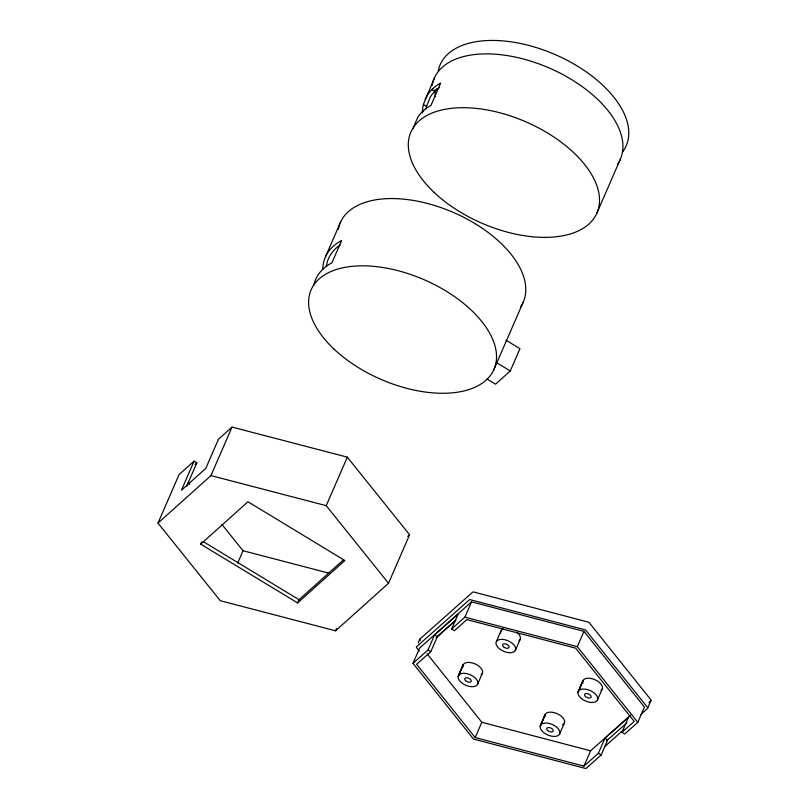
<?xml version="1.0" encoding="UTF-8"?>
<svg xmlns="http://www.w3.org/2000/svg" width="809" height="809" viewBox="0 0 809 809"><rect width="100%" height="100%" fill="white"/><g stroke="black" fill="none" stroke-linecap="round" stroke-linejoin="round"><path stroke-width="1.21" d="M426.09 108.831A97.96 53.354 23.5 0 1 426.515 106.343L430.388 96.847A97.96 53.354 23.5 0 1 439.641 87.342M422.52 112.845A101.459 55.255 23.5 0 1 423.4 104.452L434.595 77.583M640.768 714.529L647.524 708.441L650.972 700.554A2.548 1.385 23.5 0 0 650.921 699.836L589.245 622.697A2.548 1.385 23.5 0 0 588.234 622.081L473.669 592.016A2.548 1.385 23.5 0 0 472.719 592.107L419.831 639.191A2.548 1.385 23.5 0 0 419.871 639.899L420.215 640.475M647.584 708.34L647.635 708.239A2.548 1.385 23.5 0 0 647.584 707.521L585.908 630.373A2.548 1.385 23.5 0 0 584.897 629.766L470.332 599.702A2.548 1.385 23.5 0 0 469.372 599.793L416.534 646.765A2.548 1.385 23.5 0 0 416.534 647.584L419.274 651.164M463.041 665.119L458.167 676.546L463.264 664.624L458.541 675.505M545.054 714.853L540.179 726.28L545.286 714.357L540.554 725.238M582.895 680.905L578.02 692.332L583.117 680.409L578.395 691.291M496.372 641.547L500.872 631.172M194.089 461.14L181.438 490.234L205.799 468.371L218.46 439.267L232.041 427.081L347.314 457.156L409.617 534.769L388.522 583.269L335.553 630.798L220.291 600.713L157.988 523.11L179.072 474.61L194.089 461.14L196.86 462.819L186.646 486.32M157.988 523.11L210.947 475.581L232.041 427.081M325.511 256.756L340.69 221.848M200.713 544.154L247.958 501.762L344.867 560.526L297.621 602.917L200.713 544.154L201.653 542M436.678 88.818C436.779 92.853 429.741 90.335 433.179 88.363M237.613 563.185L243.034 550.737L221.868 524.374M388.522 583.269L326.219 505.655L347.314 457.156M297.621 602.917L299.027 599.691L343.491 559.788M335.553 630.798L336.564 628.482M493.702 369.996L522.958 302.728M486.927 378.966L495.543 384.194L510.277 370.967L519.965 348.689L505.959 340.195M596.648 213.697L620.048 159.879M418.202 642.933L419.871 639.09M604.879 738.314L607.66 740.013L601.148 754.999L585.918 768.55L473.508 739.052L412.994 663.35L419.649 648.06L471.546 601.856L583.956 631.364L644.47 707.056L637.816 722.356L624.77 733.975L621.979 732.276L628.492 717.29L604.879 738.314L598.357 753.31L583.977 766.113L475.186 737.565L416.615 664.3L430.782 651.69L437.305 636.703L455.477 620.523M412.994 663.35L427.991 650.001L434.514 635.004L458.137 613.98L451.614 628.977L454.405 630.666L466.844 619.593L575.634 648.151L634.195 721.406L621.979 732.276M451.614 628.977L464.892 617.156L471.546 601.856M477.472 684.495A10.497 5.714 23.5 0 0 465.751 673.442A10.497 5.714 23.5 0 0 460.786 682.058A10.497 5.714 23.5 0 0 477.472 684.495L482.437 673.118M475.186 737.565L481.83 722.265L427.172 653.884M515.303 650.547A10.497 5.714 23.5 0 0 503.592 639.494A10.497 5.714 23.5 0 0 498.627 648.11A10.497 5.714 23.5 0 0 515.303 650.547L520.268 639.171M637.816 722.356L577.302 646.654L583.956 631.364M559.494 734.238A10.497 5.714 23.5 0 0 547.774 723.175A10.497 5.714 23.5 0 0 542.809 731.791A10.497 5.714 23.5 0 0 559.494 734.238L564.449 722.862M597.325 700.281A10.497 5.714 23.5 0 0 585.605 689.228A10.497 5.714 23.5 0 0 580.64 697.843A10.497 5.714 23.5 0 0 597.325 700.281L602.28 688.914M583.977 766.113L590.621 750.813L630.615 715.217M425.089 99.416L427.425 95.047A101.459 55.255 23.5 0 1 440.683 83.064L430.985 105.352A101.459 55.255 23.5 0 0 417.737 117.335L413.712 126.74A101.459 55.255 23.5 0 0 413.369 128.358M650.932 700.655L648.97 702.505M422.207 111.854L423.491 110.651M195.09 464.417L196.86 462.819M407.736 536.448L409.617 534.769M436.284 637.411L455.821 620.028M606.73 740.65L626.742 723.024M605.092 746.282L623.739 729.688M210.947 475.581L326.219 505.655M243.034 550.737L329.212 573.217M464.892 617.156L577.302 646.654M481.83 722.265L590.621 750.813M423.4 104.452L426.515 106.343M496.271 362.483L510.277 370.967M434.514 635.004L437.305 636.703M427.991 650.001L430.782 651.69M598.357 753.31L601.148 754.999M203.201 541.575L299.027 599.691M188.163 482.386L189.731 484.338M516.638 632.132A10.497 5.714 23.5 0 1 518.913 640.839M500.731 632.941A10.497 5.714 23.5 0 1 503.37 628.927M462.9 666.889A10.497 5.714 23.5 0 1 475.014 663.876A10.497 5.714 23.5 0 1 481.082 674.797M582.905 683.342A10.497 5.714 23.5 0 1 594.362 679.459A10.497 5.714 23.5 0 1 600.935 690.583M544.912 716.622A10.497 5.714 23.5 0 1 557.472 713.811A10.497 5.714 23.5 0 1 562.568 724.834M435.313 96.706A97.96 53.354 23.5 0 1 435.08 89.769M432.178 85.329A101.459 55.255 23.5 0 1 547.764 67.369A101.459 55.255 23.5 0 1 617.742 163.974M438.235 70.787A101.459 55.255 23.5 0 1 556.258 55.063A101.459 55.255 23.5 0 1 622.374 152.213M338.324 229.463A99.709 54.304 23.5 0 1 451.918 211.816A99.709 54.304 23.5 0 1 520.683 306.753M326.371 266.464A96.21 52.403 23.5 0 1 340.124 244.996M322.811 269.488A99.709 54.304 23.5 0 1 341.62 240.536L331.933 262.824A99.709 54.304 23.5 0 0 313.811 285.193M547.622 730.426A3.499 1.901 23.5 0 0 553.174 731.235A3.499 1.901 23.5 0 0 549.271 727.554A3.499 1.901 23.5 0 0 547.622 730.426M585.453 696.478A3.499 1.901 23.5 0 0 591.015 697.287A3.499 1.901 23.5 0 0 587.112 693.596A3.499 1.901 23.5 0 0 585.453 696.478M465.6 680.682A3.499 1.901 23.5 0 0 471.162 681.502A3.499 1.901 23.5 0 0 467.258 677.811A3.499 1.901 23.5 0 0 465.6 680.682M503.431 646.735A3.499 1.901 23.5 0 0 508.992 647.554A3.499 1.901 23.5 0 0 505.089 643.863A3.499 1.901 23.5 0 0 503.431 646.735M434.18 192.451A101.459 55.255 23.5 0 0 595.434 216.033A101.459 55.255 23.5 0 0 482.154 109.144A101.459 55.255 23.5 0 0 434.18 192.451M334.036 349.124A99.709 54.304 23.5 0 0 492.509 372.292A99.709 54.304 23.5 0 0 381.181 267.253A99.709 54.304 23.5 0 0 334.036 349.124"/></g></svg>
